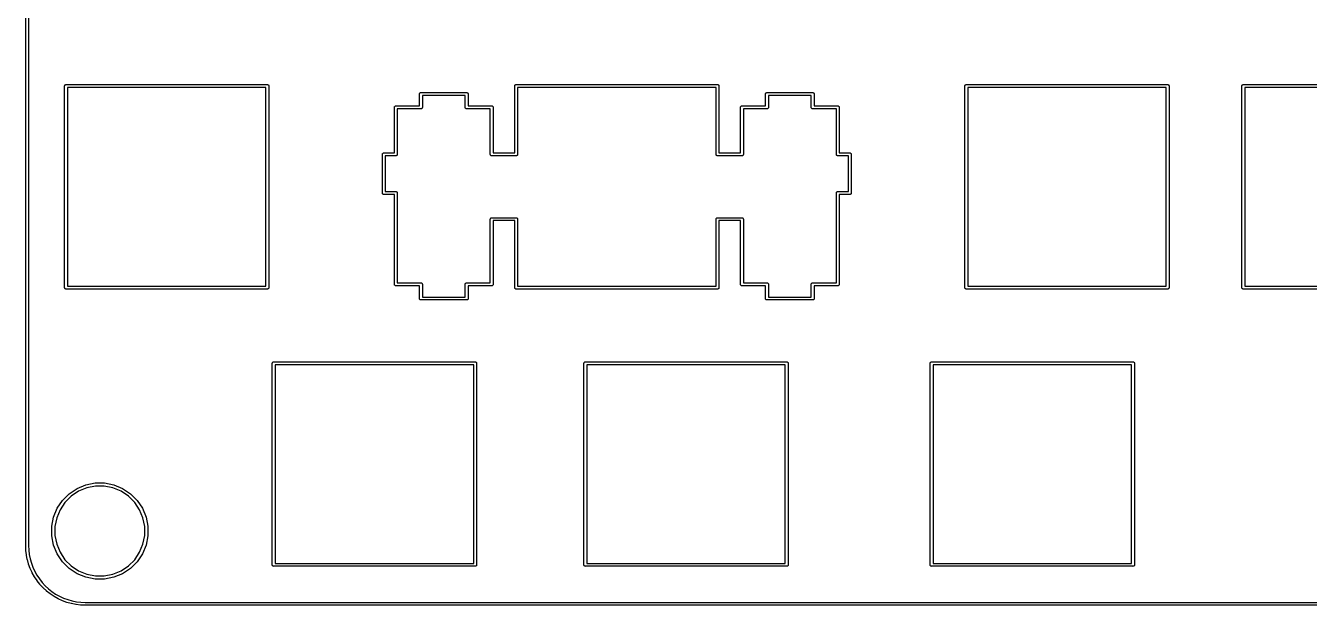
# Model space of a CAD drawing. Extents: x -1 to 304, y -94 to 1.
# Drawn here: x -1.3 to 87, y -94.3 to -54.5 of the extents above; entities that cross this region are included whole.
import ezdxf

# ---------------------------------------------------------------- set-up
doc = ezdxf.new("R2010")
doc.units = 0
doc.layers.add('BLACK', color=7, linetype='CONTINUOUS')

msp = doc.modelspace()

# ---------------------------------------------------------------- linework, layer by layer
at = {"layer": 'BLACK', "linetype": 'CONTINUOUS'}
for p, q in [((-1.27134, -90.2255), (-1.27133, -2.83182)), ((-1.07134, -2.83086), (-1.07134, -90.2264)), ((1.40341, -58.6535), (1.40534, -58.6339)), ((1.4039, -58.6584), (1.40341, -58.6535)), ((1.40389, -72.4978), (1.4039, -58.6584)), ((1.40534, -58.6339), (1.41106, -58.615)), ((1.41106, -58.615), (1.42035, -58.5977)), ((1.42035, -58.5977), (1.43284, -58.5824)), ((1.43284, -58.5824), (1.44807, -58.57)), ((1.44807, -58.57), (1.46544, -58.5607)), ((1.46544, -58.5607), (1.48429, -58.5549)), ((1.48429, -58.5549), (1.49899, -58.5535)), ((1.49899, -58.5535), (1.50389, -58.553)), ((1.50389, -58.553), (1.5088, -58.5535)), ((1.5088, -58.5535), (15.3483, -58.5535)), ((1.60389, -58.7535), (1.60389, -72.4027)), ((15.2532, -58.7535), (1.60389, -58.7535)), ((15.2532, -72.4027), (15.2532, -58.7535)), ((15.3483, -58.5535), (15.3532, -58.553)), ((15.3532, -58.553), (15.3581, -58.5535)), ((15.3581, -58.5535), (15.3728, -58.5549)), ((15.3728, -58.5549), (15.3917, -58.5607)), ((15.3917, -58.5607), (15.4091, -58.57)), ((15.4091, -58.57), (15.4243, -58.5824)), ((15.4243, -58.5824), (15.4368, -58.5977)), ((15.4368, -58.5977), (15.4461, -58.615)), ((15.4461, -58.615), (15.4518, -58.6339)), ((15.4518, -58.6339), (15.4537, -58.6535)), ((15.4537, -58.6535), (15.4532, -58.6584)), ((15.4532, -58.6584), (15.4532, -72.4978)), ((25.8161, -59.1647), (25.8254, -59.1474)), ((25.8254, -59.1474), (25.8379, -59.1321)), ((25.8379, -59.1321), (25.8531, -59.1197)), ((25.8531, -59.1197), (25.8705, -59.1104)), ((25.8705, -59.1104), (25.8893, -59.1046)), ((25.8893, -59.1046), (25.904, -59.1032)), ((25.904, -59.1032), (25.9089, -59.1027)), ((25.9089, -59.1027), (25.9138, -59.1032)), ((25.9138, -59.1032), (29.0542, -59.1032)), ((29.0542, -59.1032), (29.0591, -59.1027)), ((29.0591, -59.1027), (29.064, -59.1032)), ((29.064, -59.1032), (29.0787, -59.1046)), ((29.0787, -59.1046), (29.0976, -59.1104)), ((29.0976, -59.1104), (29.115, -59.1197)), ((29.115, -59.1197), (29.1302, -59.1321)), ((29.1302, -59.1321), (29.1427, -59.1474)), ((29.1427, -59.1474), (29.152, -59.1647)), ((32.3597, -58.6535), (32.3616, -58.6339)), ((32.3601, -58.6584), (32.3597, -58.6535)), ((32.3601, -63.2525), (32.3601, -58.6584)), ((32.3616, -58.6339), (32.3673, -58.615)), ((32.3673, -58.615), (32.3766, -58.5977)), ((32.3766, -58.5977), (32.3891, -58.5824)), ((32.3891, -58.5824), (32.4043, -58.57)), ((32.4043, -58.57), (32.4217, -58.5607)), ((32.4217, -58.5607), (32.4405, -58.5549)), ((32.4405, -58.5549), (32.4552, -58.5535)), ((32.4552, -58.5535), (32.4601, -58.553)), ((32.4601, -58.553), (32.465, -58.5535)), ((32.465, -58.5535), (46.3044, -58.5535)), ((32.5601, -58.7535), (32.5601, -63.3476)), ((46.2093, -58.7535), (32.5601, -58.7535)), ((46.2093, -63.3476), (46.2093, -58.7535)), ((46.3044, -58.5535), (46.3093, -58.553)), ((46.3093, -58.553), (46.3142, -58.5535)), ((46.3142, -58.5535), (46.3289, -58.5549)), ((46.3289, -58.5549), (46.3478, -58.5607)), ((46.3478, -58.5607), (46.3652, -58.57)), ((46.3652, -58.57), (46.3804, -58.5824)), ((46.3804, -58.5824), (46.3929, -58.5977)), ((46.3929, -58.5977), (46.4022, -58.615)), ((46.4022, -58.615), (46.4079, -58.6339)), ((46.4079, -58.6339), (46.4098, -58.6535)), ((46.4098, -58.6535), (46.4093, -58.6584)), ((46.4093, -58.6584), (46.4093, -63.2525)), ((49.6162, -59.1647), (49.6255, -59.1474)), ((49.6255, -59.1474), (49.638, -59.1321)), ((49.638, -59.1321), (49.6532, -59.1197)), ((49.6532, -59.1197), (49.6706, -59.1104)), ((49.6706, -59.1104), (49.6894, -59.1046)), ((49.6894, -59.1046), (49.7041, -59.1032)), ((49.7041, -59.1032), (49.709, -59.1027)), ((49.709, -59.1027), (49.7139, -59.1032)), ((49.7139, -59.1032), (52.8544, -59.1032)), ((52.8544, -59.1032), (52.8593, -59.1027)), ((52.8593, -59.1027), (52.8642, -59.1032)), ((52.8642, -59.1032), (52.8789, -59.1046)), ((52.8789, -59.1046), (52.8978, -59.1104)), ((52.8978, -59.1104), (52.9152, -59.1197)), ((52.9152, -59.1197), (52.9304, -59.1321)), ((52.9304, -59.1321), (52.9429, -59.1474)), ((52.9429, -59.1474), (52.9522, -59.1647)), ((63.3147, -58.6535), (63.3166, -58.6339)), ((63.3151, -58.6584), (63.3147, -58.6535)), ((63.3151, -72.4978), (63.3151, -58.6584)), ((63.3166, -58.6339), (63.3223, -58.615)), ((63.3223, -58.615), (63.3316, -58.5977)), ((63.3316, -58.5977), (63.3441, -58.5824)), ((63.3441, -58.5824), (63.3593, -58.57)), ((63.3593, -58.57), (63.3767, -58.5607)), ((63.3767, -58.5607), (63.3955, -58.5549)), ((63.3955, -58.5549), (63.4102, -58.5535)), ((63.4102, -58.5535), (63.4151, -58.553)), ((63.4151, -58.553), (63.42, -58.5535)), ((63.42, -58.5535), (77.2606, -58.5535)), ((63.5151, -58.7535), (63.5151, -72.4027)), ((77.1655, -58.7535), (63.5151, -58.7535)), ((77.1655, -72.4027), (77.1655, -58.7535)), ((77.2606, -58.5535), (77.2655, -58.553)), ((77.2655, -58.553), (77.2704, -58.5535)), ((77.2704, -58.5535), (77.2851, -58.5549)), ((77.2851, -58.5549), (77.304, -58.5607)), ((77.304, -58.5607), (77.3214, -58.57)), ((77.3214, -58.57), (77.3366, -58.5824)), ((77.3366, -58.5824), (77.3491, -58.5977)), ((77.3491, -58.5977), (77.3584, -58.615)), ((77.3584, -58.615), (77.3641, -58.6339)), ((77.3641, -58.6339), (77.366, -58.6535)), ((77.366, -58.6535), (77.3655, -58.6584)), ((77.3655, -58.6584), (77.3655, -72.4978)), ((82.3647, -58.6535), (82.3666, -58.6339)), ((82.3651, -58.6584), (82.3647, -58.6535)), ((82.3651, -72.4978), (82.3651, -58.6584)), ((82.3666, -58.6339), (82.3723, -58.615)), ((82.3723, -58.615), (82.3816, -58.5977)), ((82.3816, -58.5977), (82.3941, -58.5824)), ((82.3941, -58.5824), (82.4093, -58.57)), ((82.4093, -58.57), (82.4267, -58.5607)), ((82.4267, -58.5607), (82.4455, -58.5549)), ((82.4455, -58.5549), (82.4602, -58.5535)), ((82.4602, -58.5535), (82.4651, -58.553)), ((82.4651, -58.553), (82.47, -58.5535)), ((82.47, -58.5535), (96.3106, -58.5535)), ((82.5651, -58.7535), (82.5651, -72.4027)), ((96.2155, -58.7535), (82.5651, -58.7535)), ((24.1292, -60.0389), (24.1466, -60.0296)), ((24.1466, -60.0296), (24.1654, -60.0238)), ((24.1654, -60.0238), (24.1801, -60.0224)), ((24.1801, -60.0224), (24.185, -60.0219)), ((24.185, -60.0219), (24.1899, -60.0224)), ((24.1899, -60.0224), (25.8089, -60.0224)), ((25.8085, -59.2032), (25.8104, -59.1836)), ((25.8089, -59.2081), (25.8085, -59.2032)), ((25.8089, -60.0224), (25.8089, -59.2081)), ((25.8104, -59.1836), (25.8161, -59.1647)), ((28.9591, -59.3032), (26.0089, -59.3032)), ((26.0089, -59.3032), (26.0089, -60.1175)), ((28.9591, -60.1175), (28.9591, -59.3032)), ((29.152, -59.1647), (29.1577, -59.1836)), ((29.1577, -59.1836), (29.1596, -59.2032)), ((29.1596, -59.2032), (29.1591, -59.2081)), ((29.1591, -59.2081), (29.1591, -60.0224)), ((29.1591, -60.0224), (30.7795, -60.0224)), ((30.7795, -60.0224), (30.7844, -60.0219)), ((30.7844, -60.0219), (30.7893, -60.0224)), ((30.7893, -60.0224), (30.804, -60.0238)), ((30.804, -60.0238), (30.8229, -60.0296)), ((30.8229, -60.0296), (30.8403, -60.0389)), ((47.9292, -60.0389), (47.9466, -60.0296)), ((47.9466, -60.0296), (47.9654, -60.0238)), ((47.9654, -60.0238), (47.9801, -60.0224)), ((47.9801, -60.0224), (47.985, -60.0219)), ((47.985, -60.0219), (47.9899, -60.0224)), ((47.9899, -60.0224), (49.609, -60.0224)), ((49.6086, -59.2032), (49.6105, -59.1836)), ((49.609, -59.2081), (49.6086, -59.2032)), ((49.609, -60.0224), (49.609, -59.2081)), ((49.6105, -59.1836), (49.6162, -59.1647)), ((52.7593, -59.3032), (49.809, -59.3032)), ((49.809, -59.3032), (49.809, -60.1175)), ((52.7593, -60.1175), (52.7593, -59.3032)), ((52.9522, -59.1647), (52.9579, -59.1836)), ((52.9579, -59.1836), (52.9598, -59.2032)), ((52.9598, -59.2032), (52.9593, -59.2081)), ((52.9593, -59.2081), (52.9593, -60.0224)), ((52.9593, -60.0224), (54.5795, -60.0224)), ((54.5795, -60.0224), (54.5844, -60.0219)), ((54.5844, -60.0219), (54.5893, -60.0224)), ((54.5893, -60.0224), (54.604, -60.0238)), ((54.604, -60.0238), (54.6229, -60.0296)), ((54.6229, -60.0296), (54.6403, -60.0389)), ((24.0846, -60.1224), (24.0865, -60.1028)), ((24.085, -60.1273), (24.0846, -60.1224)), ((24.085, -63.2525), (24.085, -60.1273)), ((24.0865, -60.1028), (24.0922, -60.0839)), ((24.0922, -60.0839), (24.1015, -60.0666)), ((24.1015, -60.0666), (24.114, -60.0513)), ((24.114, -60.0513), (24.1292, -60.0389)), ((25.904, -60.2224), (24.285, -60.2224)), ((24.285, -60.2224), (24.285, -63.3476)), ((25.9089, -60.2229), (25.904, -60.2224)), ((25.9138, -60.2224), (25.9089, -60.2229)), ((25.9285, -60.221), (25.9138, -60.2224)), ((25.9474, -60.2152), (25.9285, -60.221)), ((25.9648, -60.2059), (25.9474, -60.2152)), ((25.98, -60.1935), (25.9648, -60.2059)), ((25.9925, -60.1782), (25.98, -60.1935)), ((26.0018, -60.1609), (25.9925, -60.1782)), ((26.0075, -60.142), (26.0018, -60.1609)), ((26.0094, -60.1224), (26.0075, -60.142)), ((26.0089, -60.1175), (26.0094, -60.1224)), ((28.9587, -60.1224), (28.9591, -60.1175)), ((28.9606, -60.142), (28.9587, -60.1224)), ((28.9663, -60.1609), (28.9606, -60.142)), ((28.9756, -60.1782), (28.9663, -60.1609)), ((28.9881, -60.1935), (28.9756, -60.1782)), ((29.0033, -60.2059), (28.9881, -60.1935)), ((29.0207, -60.2152), (29.0033, -60.2059)), ((29.0395, -60.221), (29.0207, -60.2152)), ((29.0591, -60.2229), (29.0395, -60.221)), ((29.064, -60.2224), (29.0591, -60.2229)), ((30.6844, -60.2224), (29.064, -60.2224)), ((30.6844, -63.3476), (30.6844, -60.2224)), ((30.8403, -60.0389), (30.8555, -60.0513)), ((30.8555, -60.0513), (30.868, -60.0666)), ((30.868, -60.0666), (30.8773, -60.0839)), ((30.8773, -60.0839), (30.883, -60.1028)), ((30.883, -60.1028), (30.8849, -60.1224)), ((30.8849, -60.1224), (30.8844, -60.1273)), ((30.8844, -60.1273), (30.8844, -63.2525)), ((47.8846, -60.1224), (47.8865, -60.1028)), ((47.885, -60.1273), (47.8846, -60.1224)), ((47.885, -63.2525), (47.885, -60.1273)), ((47.8865, -60.1028), (47.8922, -60.0839)), ((47.8922, -60.0839), (47.9015, -60.0666)), ((47.9015, -60.0666), (47.914, -60.0513)), ((47.914, -60.0513), (47.9292, -60.0389)), ((49.7041, -60.2224), (48.085, -60.2224)), ((48.085, -60.2224), (48.085, -63.3476)), ((49.709, -60.2229), (49.7041, -60.2224)), ((49.7139, -60.2224), (49.709, -60.2229)), ((49.7286, -60.221), (49.7139, -60.2224)), ((49.7475, -60.2152), (49.7286, -60.221)), ((49.7649, -60.2059), (49.7475, -60.2152)), ((49.7801, -60.1935), (49.7649, -60.2059)), ((49.7926, -60.1782), (49.7801, -60.1935)), ((49.8019, -60.1609), (49.7926, -60.1782)), ((49.8076, -60.142), (49.8019, -60.1609)), ((49.8095, -60.1224), (49.8076, -60.142)), ((49.809, -60.1175), (49.8095, -60.1224)), ((52.7589, -60.1224), (52.7593, -60.1175)), ((52.7608, -60.142), (52.7589, -60.1224)), ((52.7665, -60.1609), (52.7608, -60.142)), ((52.7758, -60.1782), (52.7665, -60.1609)), ((52.7883, -60.1935), (52.7758, -60.1782)), ((52.8035, -60.2059), (52.7883, -60.1935)), ((52.8209, -60.2152), (52.8035, -60.2059)), ((52.8397, -60.221), (52.8209, -60.2152)), ((52.8593, -60.2229), (52.8397, -60.221)), ((52.8642, -60.2224), (52.8593, -60.2229)), ((54.4844, -60.2224), (52.8642, -60.2224)), ((54.4844, -63.3476), (54.4844, -60.2224)), ((54.6403, -60.0389), (54.6555, -60.0513)), ((54.6555, -60.0513), (54.668, -60.0666)), ((54.668, -60.0666), (54.6773, -60.0839)), ((54.6773, -60.0839), (54.683, -60.1028)), ((54.683, -60.1028), (54.6849, -60.1224)), ((54.6849, -60.1224), (54.6844, -60.1273)), ((54.6844, -60.1273), (54.6844, -63.2525)), ((23.2591, -63.3525), (23.261, -63.3329)), ((23.2595, -63.3574), (23.2591, -63.3525)), ((23.2595, -65.9976), (23.2595, -63.3574)), ((23.261, -63.3329), (23.2667, -63.314)), ((23.2667, -63.314), (23.276, -63.2967)), ((23.276, -63.2967), (23.2885, -63.2814)), ((23.2885, -63.2814), (23.3037, -63.269)), ((23.3037, -63.269), (23.3211, -63.2597)), ((23.3211, -63.2597), (23.3399, -63.2539)), ((23.3399, -63.2539), (23.3546, -63.2525)), ((23.3546, -63.2525), (23.3595, -63.252)), ((23.3595, -63.252), (23.3644, -63.2525)), ((23.3644, -63.2525), (24.085, -63.2525)), ((24.1801, -63.4525), (23.4595, -63.4525)), ((23.4595, -63.4525), (23.4595, -65.9025)), ((24.185, -63.453), (24.1801, -63.4525)), ((24.1899, -63.4525), (24.185, -63.453)), ((24.2046, -63.4511), (24.1899, -63.4525)), ((24.2235, -63.4453), (24.2046, -63.4511)), ((24.2409, -63.436), (24.2235, -63.4453)), ((24.2561, -63.4236), (24.2409, -63.436)), ((24.2686, -63.4083), (24.2561, -63.4236)), ((24.2779, -63.391), (24.2686, -63.4083)), ((24.2836, -63.3721), (24.2779, -63.391)), ((24.2855, -63.3525), (24.2836, -63.3721)), ((24.285, -63.3476), (24.2855, -63.3525)), ((30.684, -63.3525), (30.6844, -63.3476)), ((30.6859, -63.3721), (30.684, -63.3525)), ((30.6916, -63.391), (30.6859, -63.3721)), ((30.7009, -63.4083), (30.6916, -63.391)), ((30.7134, -63.4236), (30.7009, -63.4083)), ((30.7286, -63.436), (30.7134, -63.4236)), ((30.746, -63.4453), (30.7286, -63.436)), ((30.7648, -63.4511), (30.746, -63.4453)), ((30.7844, -63.453), (30.7648, -63.4511)), ((30.7893, -63.4525), (30.7844, -63.453)), ((32.4552, -63.4525), (30.7893, -63.4525)), ((30.8844, -63.2525), (32.3601, -63.2525)), ((32.4601, -63.453), (32.4552, -63.4525)), ((32.465, -63.4525), (32.4601, -63.453)), ((32.4797, -63.4511), (32.465, -63.4525)), ((32.4986, -63.4453), (32.4797, -63.4511)), ((32.516, -63.436), (32.4986, -63.4453)), ((32.5312, -63.4236), (32.516, -63.436)), ((32.5437, -63.4083), (32.5312, -63.4236)), ((32.553, -63.391), (32.5437, -63.4083)), ((32.5587, -63.3721), (32.553, -63.391)), ((32.5606, -63.3525), (32.5587, -63.3721)), ((32.5601, -63.3476), (32.5606, -63.3525)), ((46.2089, -63.3525), (46.2093, -63.3476)), ((46.2108, -63.3721), (46.2089, -63.3525)), ((46.2165, -63.391), (46.2108, -63.3721)), ((46.2258, -63.4083), (46.2165, -63.391)), ((46.2383, -63.4236), (46.2258, -63.4083)), ((46.2535, -63.436), (46.2383, -63.4236)), ((46.2709, -63.4453), (46.2535, -63.436)), ((46.2897, -63.4511), (46.2709, -63.4453)), ((46.3093, -63.453), (46.2897, -63.4511)), ((46.3142, -63.4525), (46.3093, -63.453)), ((47.9801, -63.4525), (46.3142, -63.4525)), ((46.4093, -63.2525), (47.885, -63.2525)), ((47.985, -63.453), (47.9801, -63.4525)), ((47.9899, -63.4525), (47.985, -63.453)), ((48.0046, -63.4511), (47.9899, -63.4525)), ((48.0235, -63.4453), (48.0046, -63.4511)), ((48.0409, -63.436), (48.0235, -63.4453)), ((48.0561, -63.4236), (48.0409, -63.436)), ((48.0686, -63.4083), (48.0561, -63.4236)), ((48.0779, -63.391), (48.0686, -63.4083)), ((48.0836, -63.3721), (48.0779, -63.391)), ((48.0855, -63.3525), (48.0836, -63.3721)), ((48.085, -63.3476), (48.0855, -63.3525)), ((54.484, -63.3525), (54.4844, -63.3476)), ((54.4859, -63.3721), (54.484, -63.3525)), ((54.4916, -63.391), (54.4859, -63.3721)), ((54.5009, -63.4083), (54.4916, -63.391)), ((54.5134, -63.4236), (54.5009, -63.4083)), ((54.5286, -63.436), (54.5134, -63.4236)), ((54.546, -63.4453), (54.5286, -63.436)), ((54.5648, -63.4511), (54.546, -63.4453)), ((54.5844, -63.453), (54.5648, -63.4511)), ((54.5893, -63.4525), (54.5844, -63.453)), ((55.3099, -63.4525), (54.5893, -63.4525)), ((54.6844, -63.2525), (55.405, -63.2525)), ((55.3099, -65.9025), (55.3099, -63.4525)), ((55.405, -63.2525), (55.4099, -63.252)), ((55.4099, -63.252), (55.4148, -63.2525)), ((55.4148, -63.2525), (55.4295, -63.2539)), ((55.4295, -63.2539), (55.4484, -63.2597)), ((55.4484, -63.2597), (55.4658, -63.269)), ((55.4658, -63.269), (55.481, -63.2814)), ((55.481, -63.2814), (55.4935, -63.2967)), ((55.4935, -63.2967), (55.5028, -63.314)), ((55.5028, -63.314), (55.5085, -63.3329)), ((55.5085, -63.3329), (55.5104, -63.3525)), ((55.5104, -63.3525), (55.5099, -63.3574)), ((55.5099, -63.3574), (55.5099, -65.9976)), ((23.2591, -66.0025), (23.2595, -65.9976)), ((23.261, -66.0221), (23.2591, -66.0025)), ((23.2667, -66.041), (23.261, -66.0221)), ((23.276, -66.0583), (23.2667, -66.041)), ((23.2885, -66.0736), (23.276, -66.0583)), ((23.3037, -66.086), (23.2885, -66.0736)), ((23.3211, -66.0953), (23.3037, -66.086)), ((23.3399, -66.1011), (23.3211, -66.0953)), ((23.3546, -66.1025), (23.3399, -66.1011)), ((23.3595, -66.103), (23.3546, -66.1025)), ((23.3644, -66.1025), (23.3595, -66.103)), ((24.085, -66.1025), (23.3644, -66.1025)), ((23.4595, -65.9025), (24.1801, -65.9025)), ((24.085, -72.2676), (24.085, -66.1025)), ((24.1801, -65.9025), (24.185, -65.902)), ((24.185, -65.902), (24.1899, -65.9025)), ((24.1899, -65.9025), (24.2046, -65.9039)), ((24.2046, -65.9039), (24.2235, -65.9097)), ((24.2235, -65.9097), (24.2409, -65.919)), ((24.2409, -65.919), (24.2561, -65.9314)), ((24.2561, -65.9314), (24.2686, -65.9467)), ((24.2686, -65.9467), (24.2779, -65.964)), ((24.2779, -65.964), (24.2836, -65.9829)), ((24.2836, -65.9829), (24.2855, -66.0025)), ((24.2855, -66.0025), (24.285, -66.0074)), ((24.285, -66.0074), (24.285, -72.1725)), ((54.484, -66.0025), (54.4859, -65.9829)), ((54.4844, -66.0074), (54.484, -66.0025)), ((54.4844, -72.1725), (54.4844, -66.0074)), ((54.4859, -65.9829), (54.4916, -65.964)), ((54.4916, -65.964), (54.5009, -65.9467)), ((54.5009, -65.9467), (54.5134, -65.9314)), ((54.5134, -65.9314), (54.5286, -65.919)), ((54.5286, -65.919), (54.546, -65.9097)), ((54.546, -65.9097), (54.5648, -65.9039)), ((54.5648, -65.9039), (54.5795, -65.9025)), ((54.5795, -65.9025), (54.5844, -65.902)), ((54.5844, -65.902), (54.5893, -65.9025)), ((54.5893, -65.9025), (55.3099, -65.9025)), ((55.405, -66.1025), (54.6844, -66.1025)), ((54.6844, -66.1025), (54.6844, -72.2676)), ((55.4099, -66.103), (55.405, -66.1025)), ((55.4148, -66.1025), (55.4099, -66.103)), ((55.4295, -66.1011), (55.4148, -66.1025)), ((55.4484, -66.0953), (55.4295, -66.1011)), ((55.4658, -66.086), (55.4484, -66.0953)), ((55.481, -66.0736), (55.4658, -66.086)), ((55.4935, -66.0583), (55.481, -66.0736)), ((55.5028, -66.041), (55.4935, -66.0583)), ((55.5085, -66.0221), (55.5028, -66.041)), ((55.5104, -66.0025), (55.5085, -66.0221)), ((55.5099, -65.9976), (55.5104, -66.0025)), ((30.684, -67.8036), (30.6859, -67.784)), ((30.6844, -67.8085), (30.684, -67.8036)), ((30.6844, -72.1725), (30.6844, -67.8085)), ((30.6859, -67.784), (30.6916, -67.7651)), ((30.6916, -67.7651), (30.7009, -67.7478)), ((30.7009, -67.7478), (30.7134, -67.7325)), ((30.7134, -67.7325), (30.7286, -67.7201)), ((30.7286, -67.7201), (30.746, -67.7108)), ((30.746, -67.7108), (30.7648, -67.705)), ((30.7648, -67.705), (30.7795, -67.7036)), ((30.7795, -67.7036), (30.7844, -67.7031)), ((30.7844, -67.7031), (30.7893, -67.7036)), ((30.7893, -67.7036), (32.4552, -67.7036)), ((32.3601, -67.9036), (30.8844, -67.9036)), ((30.8844, -67.9036), (30.8844, -72.2676)), ((32.3601, -72.4978), (32.3601, -67.9036)), ((32.4552, -67.7036), (32.4601, -67.7031)), ((32.4601, -67.7031), (32.465, -67.7036)), ((32.465, -67.7036), (32.4797, -67.705)), ((32.4797, -67.705), (32.4986, -67.7108)), ((32.4986, -67.7108), (32.516, -67.7201)), ((32.516, -67.7201), (32.5312, -67.7325)), ((32.5312, -67.7325), (32.5437, -67.7478)), ((32.5437, -67.7478), (32.553, -67.7651)), ((32.553, -67.7651), (32.5587, -67.784)), ((32.5587, -67.784), (32.5606, -67.8036)), ((32.5606, -67.8036), (32.5601, -67.8085)), ((32.5601, -67.8085), (32.5601, -72.4027)), ((46.2089, -67.8036), (46.2108, -67.784)), ((46.2093, -67.8085), (46.2089, -67.8036)), ((46.2093, -72.4027), (46.2093, -67.8085)), ((46.2108, -67.784), (46.2165, -67.7651)), ((46.2165, -67.7651), (46.2258, -67.7478)), ((46.2258, -67.7478), (46.2383, -67.7325)), ((46.2383, -67.7325), (46.2535, -67.7201)), ((46.2535, -67.7201), (46.2709, -67.7108)), ((46.2709, -67.7108), (46.2897, -67.705)), ((46.2897, -67.705), (46.3044, -67.7036)), ((46.3044, -67.7036), (46.3093, -67.7031)), ((46.3093, -67.7031), (46.3142, -67.7036)), ((46.3142, -67.7036), (47.9801, -67.7036)), ((47.885, -67.9036), (46.4093, -67.9036)), ((46.4093, -67.9036), (46.4093, -72.4978)), ((47.885, -72.2676), (47.885, -67.9036)), ((47.9801, -67.7036), (47.985, -67.7031)), ((47.985, -67.7031), (47.9899, -67.7036)), ((47.9899, -67.7036), (48.0046, -67.705)), ((48.0046, -67.705), (48.0235, -67.7108)), ((48.0235, -67.7108), (48.0409, -67.7201)), ((48.0409, -67.7201), (48.0561, -67.7325)), ((48.0561, -67.7325), (48.0686, -67.7478)), ((48.0686, -67.7478), (48.0779, -67.7651)), ((48.0779, -67.7651), (48.0836, -67.784)), ((48.0836, -67.784), (48.0855, -67.8036)), ((48.0855, -67.8036), (48.085, -67.8085)), ((48.085, -67.8085), (48.085, -72.1725)), ((24.0846, -72.2725), (24.085, -72.2676)), ((24.0865, -72.2921), (24.0846, -72.2725)), ((24.0922, -72.311), (24.0865, -72.2921)), ((24.1015, -72.3283), (24.0922, -72.311)), ((24.114, -72.3436), (24.1015, -72.3283)), ((24.1292, -72.356), (24.114, -72.3436)), ((24.1466, -72.3653), (24.1292, -72.356)), ((24.1654, -72.3711), (24.1466, -72.3653)), ((24.1801, -72.3725), (24.1654, -72.3711)), ((24.185, -72.373), (24.1801, -72.3725)), ((24.1899, -72.3725), (24.185, -72.373)), ((25.8089, -72.3725), (24.1899, -72.3725)), ((24.285, -72.1725), (25.904, -72.1725)), ((25.8089, -73.2488), (25.8089, -72.3725)), ((25.904, -72.1725), (25.9089, -72.172)), ((25.9089, -72.172), (25.9138, -72.1725)), ((25.9138, -72.1725), (25.9285, -72.1739)), ((25.9285, -72.1739), (25.9474, -72.1797)), ((25.9474, -72.1797), (25.9648, -72.189)), ((25.9648, -72.189), (25.98, -72.2014)), ((25.98, -72.2014), (25.9925, -72.2167)), ((25.9925, -72.2167), (26.0018, -72.234)), ((26.0018, -72.234), (26.0075, -72.2529)), ((26.0075, -72.2529), (26.0094, -72.2725)), ((26.0094, -72.2725), (26.0089, -72.2774)), ((26.0089, -72.2774), (26.0089, -73.1537)), ((28.9587, -72.2725), (28.9606, -72.2529)), ((28.9591, -72.2774), (28.9587, -72.2725)), ((28.9591, -73.1537), (28.9591, -72.2774)), ((28.9606, -72.2529), (28.9663, -72.234)), ((28.9663, -72.234), (28.9756, -72.2167)), ((28.9756, -72.2167), (28.9881, -72.2014)), ((28.9881, -72.2014), (29.0033, -72.189)), ((29.0033, -72.189), (29.0207, -72.1797)), ((29.0207, -72.1797), (29.0395, -72.1739)), ((29.0395, -72.1739), (29.0542, -72.1725)), ((29.0542, -72.1725), (29.0591, -72.172)), ((29.0591, -72.172), (29.064, -72.1725)), ((29.064, -72.1725), (30.6844, -72.1725)), ((30.7795, -72.3725), (29.1591, -72.3725)), ((29.1591, -72.3725), (29.1591, -73.2488)), ((30.7844, -72.373), (30.7795, -72.3725)), ((30.7893, -72.3725), (30.7844, -72.373)), ((30.804, -72.3711), (30.7893, -72.3725)), ((30.8229, -72.3653), (30.804, -72.3711)), ((30.8403, -72.356), (30.8229, -72.3653)), ((30.8555, -72.3436), (30.8403, -72.356)), ((30.868, -72.3283), (30.8555, -72.3436)), ((30.8773, -72.311), (30.868, -72.3283)), ((30.883, -72.2921), (30.8773, -72.311)), ((30.8849, -72.2725), (30.883, -72.2921)), ((30.8844, -72.2676), (30.8849, -72.2725)), ((47.8846, -72.2725), (47.885, -72.2676)), ((47.8865, -72.2921), (47.8846, -72.2725)), ((47.8922, -72.311), (47.8865, -72.2921)), ((47.9015, -72.3283), (47.8922, -72.311)), ((47.914, -72.3436), (47.9015, -72.3283)), ((47.9292, -72.356), (47.914, -72.3436)), ((47.9466, -72.3653), (47.9292, -72.356)), ((47.9654, -72.3711), (47.9466, -72.3653)), ((47.9801, -72.3725), (47.9654, -72.3711)), ((47.985, -72.373), (47.9801, -72.3725)), ((47.9899, -72.3725), (47.985, -72.373)), ((49.609, -72.3725), (47.9899, -72.3725)), ((48.085, -72.1725), (49.7041, -72.1725)), ((49.609, -73.2488), (49.609, -72.3725)), ((49.7041, -72.1725), (49.709, -72.172)), ((49.709, -72.172), (49.7139, -72.1725)), ((49.7139, -72.1725), (49.7286, -72.1739)), ((49.7286, -72.1739), (49.7475, -72.1797)), ((49.7475, -72.1797), (49.7649, -72.189)), ((49.7649, -72.189), (49.7801, -72.2014)), ((49.7801, -72.2014), (49.7926, -72.2167)), ((49.7926, -72.2167), (49.8019, -72.234)), ((49.8019, -72.234), (49.8076, -72.2529)), ((49.8076, -72.2529), (49.8095, -72.2725)), ((49.8095, -72.2725), (49.809, -72.2774)), ((49.809, -72.2774), (49.809, -73.1537)), ((52.7589, -72.2725), (52.7608, -72.2529)), ((52.7593, -72.2774), (52.7589, -72.2725)), ((52.7593, -73.1537), (52.7593, -72.2774)), ((52.7608, -72.2529), (52.7665, -72.234)), ((52.7665, -72.234), (52.7758, -72.2167)), ((52.7758, -72.2167), (52.7883, -72.2014)), ((52.7883, -72.2014), (52.8035, -72.189)), ((52.8035, -72.189), (52.8209, -72.1797)), ((52.8209, -72.1797), (52.8397, -72.1739)), ((52.8397, -72.1739), (52.8544, -72.1725)), ((52.8544, -72.1725), (52.8593, -72.172)), ((52.8593, -72.172), (52.8642, -72.1725)), ((52.8642, -72.1725), (54.4844, -72.1725)), ((54.5795, -72.3725), (52.9593, -72.3725)), ((52.9593, -72.3725), (52.9593, -73.2488)), ((54.5844, -72.373), (54.5795, -72.3725)), ((54.5893, -72.3725), (54.5844, -72.373)), ((54.604, -72.3711), (54.5893, -72.3725)), ((54.6229, -72.3653), (54.604, -72.3711)), ((54.6403, -72.356), (54.6229, -72.3653)), ((54.6555, -72.3436), (54.6403, -72.356)), ((54.668, -72.3283), (54.6555, -72.3436)), ((54.6773, -72.311), (54.668, -72.3283)), ((54.683, -72.2921), (54.6773, -72.311)), ((54.6849, -72.2725), (54.683, -72.2921)), ((54.6844, -72.2676), (54.6849, -72.2725)), ((1.40341, -72.5027), (1.40389, -72.4978)), ((1.40534, -72.5223), (1.40341, -72.5027)), ((1.41106, -72.5412), (1.40534, -72.5223)), ((1.42035, -72.5585), (1.41106, -72.5412)), ((1.43284, -72.5738), (1.42035, -72.5585)), ((1.44807, -72.5862), (1.43284, -72.5738)), ((1.46544, -72.5955), (1.44807, -72.5862)), ((1.48429, -72.6013), (1.46544, -72.5955)), ((1.50389, -72.6032), (1.48429, -72.6013)), ((1.5088, -72.6027), (1.50389, -72.6032)), ((15.3483, -72.6027), (1.5088, -72.6027)), ((1.60389, -72.4027), (15.2532, -72.4027)), ((15.3532, -72.6032), (15.3483, -72.6027)), ((15.3581, -72.6027), (15.3532, -72.6032)), ((15.3728, -72.6013), (15.3581, -72.6027)), ((15.3917, -72.5955), (15.3728, -72.6013)), ((15.4091, -72.5862), (15.3917, -72.5955)), ((15.4243, -72.5738), (15.4091, -72.5862)), ((15.4368, -72.5585), (15.4243, -72.5738)), ((15.4461, -72.5412), (15.4368, -72.5585)), ((15.4518, -72.5223), (15.4461, -72.5412)), ((15.4537, -72.5027), (15.4518, -72.5223)), ((15.4532, -72.4978), (15.4537, -72.5027)), ((25.8085, -73.2537), (25.8089, -73.2488)), ((25.8104, -73.2733), (25.8085, -73.2537)), ((25.8161, -73.2922), (25.8104, -73.2733)), ((26.0089, -73.1537), (28.9591, -73.1537)), ((29.1577, -73.2733), (29.152, -73.2922)), ((29.1596, -73.2537), (29.1577, -73.2733)), ((29.1591, -73.2488), (29.1596, -73.2537)), ((32.3597, -72.5027), (32.3601, -72.4978)), ((32.3616, -72.5223), (32.3597, -72.5027)), ((32.3673, -72.5412), (32.3616, -72.5223)), ((32.3766, -72.5585), (32.3673, -72.5412)), ((32.3891, -72.5738), (32.3766, -72.5585)), ((32.4043, -72.5862), (32.3891, -72.5738)), ((32.4217, -72.5955), (32.4043, -72.5862)), ((32.4405, -72.6013), (32.4217, -72.5955)), ((32.4552, -72.6027), (32.4405, -72.6013)), ((32.4601, -72.6032), (32.4552, -72.6027)), ((32.465, -72.6027), (32.4601, -72.6032)), ((46.3044, -72.6027), (32.465, -72.6027)), ((32.5601, -72.4027), (46.2093, -72.4027)), ((46.3093, -72.6032), (46.3044, -72.6027)), ((46.3142, -72.6027), (46.3093, -72.6032)), ((46.3289, -72.6013), (46.3142, -72.6027)), ((46.3478, -72.5955), (46.3289, -72.6013)), ((46.3652, -72.5862), (46.3478, -72.5955)), ((46.3804, -72.5738), (46.3652, -72.5862)), ((46.3929, -72.5585), (46.3804, -72.5738)), ((46.4022, -72.5412), (46.3929, -72.5585)), ((46.4079, -72.5223), (46.4022, -72.5412)), ((46.4098, -72.5027), (46.4079, -72.5223)), ((46.4093, -72.4978), (46.4098, -72.5027)), ((49.6086, -73.2537), (49.609, -73.2488)), ((49.6105, -73.2733), (49.6086, -73.2537)), ((49.6162, -73.2922), (49.6105, -73.2733)), ((49.809, -73.1537), (52.7593, -73.1537)), ((52.9579, -73.2733), (52.9522, -73.2922)), ((52.9598, -73.2537), (52.9579, -73.2733)), ((52.9593, -73.2488), (52.9598, -73.2537)), ((63.3147, -72.5027), (63.3151, -72.4978)), ((63.3166, -72.5223), (63.3147, -72.5027)), ((63.3223, -72.5412), (63.3166, -72.5223)), ((63.3316, -72.5585), (63.3223, -72.5412)), ((63.3441, -72.5738), (63.3316, -72.5585)), ((63.3593, -72.5862), (63.3441, -72.5738)), ((63.3767, -72.5955), (63.3593, -72.5862)), ((63.3955, -72.6013), (63.3767, -72.5955)), ((63.4151, -72.6032), (63.3955, -72.6013)), ((63.42, -72.6027), (63.4151, -72.6032)), ((77.2606, -72.6027), (63.42, -72.6027)), ((63.5151, -72.4027), (77.1655, -72.4027)), ((77.2655, -72.6032), (77.2606, -72.6027)), ((77.2704, -72.6027), (77.2655, -72.6032)), ((77.2851, -72.6013), (77.2704, -72.6027)), ((77.304, -72.5955), (77.2851, -72.6013)), ((77.3214, -72.5862), (77.304, -72.5955)), ((77.3366, -72.5738), (77.3214, -72.5862)), ((77.3491, -72.5585), (77.3366, -72.5738)), ((77.3584, -72.5412), (77.3491, -72.5585)), ((77.3641, -72.5223), (77.3584, -72.5412)), ((77.366, -72.5027), (77.3641, -72.5223)), ((77.3655, -72.4978), (77.366, -72.5027)), ((82.3647, -72.5027), (82.3651, -72.4978)), ((82.3666, -72.5223), (82.3647, -72.5027)), ((82.3723, -72.5412), (82.3666, -72.5223)), ((82.3816, -72.5585), (82.3723, -72.5412)), ((82.3941, -72.5738), (82.3816, -72.5585)), ((82.4093, -72.5862), (82.3941, -72.5738)), ((82.4267, -72.5955), (82.4093, -72.5862)), ((82.4455, -72.6013), (82.4267, -72.5955)), ((82.4651, -72.6032), (82.4455, -72.6013)), ((82.47, -72.6027), (82.4651, -72.6032)), ((96.3106, -72.6027), (82.47, -72.6027)), ((82.5651, -72.4027), (96.2155, -72.4027)), ((25.8254, -73.3095), (25.8161, -73.2922)), ((25.8379, -73.3248), (25.8254, -73.3095)), ((25.8531, -73.3372), (25.8379, -73.3248)), ((25.8705, -73.3465), (25.8531, -73.3372)), ((25.8893, -73.3523), (25.8705, -73.3465)), ((25.904, -73.3537), (25.8893, -73.3523)), ((25.9089, -73.3542), (25.904, -73.3537)), ((25.9138, -73.3537), (25.9089, -73.3542)), ((29.0542, -73.3537), (25.9138, -73.3537)), ((29.0591, -73.3542), (29.0542, -73.3537)), ((29.064, -73.3537), (29.0591, -73.3542)), ((29.0787, -73.3523), (29.064, -73.3537)), ((29.0976, -73.3465), (29.0787, -73.3523)), ((29.115, -73.3372), (29.0976, -73.3465)), ((29.1302, -73.3248), (29.115, -73.3372)), ((29.1427, -73.3095), (29.1302, -73.3248)), ((29.152, -73.2922), (29.1427, -73.3095)), ((49.6255, -73.3095), (49.6162, -73.2922)), ((49.638, -73.3248), (49.6255, -73.3095)), ((49.6532, -73.3372), (49.638, -73.3248)), ((49.6706, -73.3465), (49.6532, -73.3372)), ((49.6894, -73.3523), (49.6706, -73.3465)), ((49.7041, -73.3537), (49.6894, -73.3523)), ((49.709, -73.3542), (49.7041, -73.3537)), ((49.7139, -73.3537), (49.709, -73.3542)), ((52.8544, -73.3537), (49.7139, -73.3537)), ((52.8593, -73.3542), (52.8544, -73.3537)), ((52.8642, -73.3537), (52.8593, -73.3542)), ((52.8789, -73.3523), (52.8642, -73.3537)), ((52.8978, -73.3465), (52.8789, -73.3523)), ((52.9152, -73.3372), (52.8978, -73.3465)), ((52.9304, -73.3248), (52.9152, -73.3372)), ((52.9429, -73.3095), (52.9304, -73.3248)), ((52.9522, -73.2922), (52.9429, -73.3095)), ((15.6896, -77.7034), (15.6915, -77.6838)), ((15.6915, -77.6838), (15.6972, -77.6649)), ((15.6972, -77.6649), (15.7065, -77.6476)), ((15.7065, -77.6476), (15.719, -77.6323)), ((15.719, -77.6323), (15.7342, -77.6199)), ((15.7342, -77.6199), (15.7516, -77.6106)), ((15.7516, -77.6106), (15.7704, -77.6048)), ((15.7704, -77.6048), (15.7851, -77.6034)), ((15.7851, -77.6034), (15.79, -77.6029)), ((15.79, -77.6029), (15.7949, -77.6034)), ((15.7949, -77.6034), (29.6357, -77.6034)), ((29.6357, -77.6034), (29.6406, -77.6029)), ((29.6406, -77.6029), (29.6455, -77.6034)), ((29.6455, -77.6034), (29.6602, -77.6048)), ((29.6602, -77.6048), (29.6791, -77.6106)), ((29.6791, -77.6106), (29.6965, -77.6199)), ((29.6965, -77.6199), (29.7117, -77.6323)), ((29.7117, -77.6323), (29.7242, -77.6476)), ((29.7242, -77.6476), (29.7335, -77.6649)), ((29.7335, -77.6649), (29.7392, -77.6838)), ((29.7392, -77.6838), (29.7411, -77.7034)), ((37.1209, -77.7034), (37.1228, -77.6838)), ((37.1228, -77.6838), (37.1285, -77.6649)), ((37.1285, -77.6649), (37.1378, -77.6476)), ((37.1378, -77.6476), (37.1503, -77.6323)), ((37.1503, -77.6323), (37.1655, -77.6199)), ((37.1655, -77.6199), (37.1829, -77.6106)), ((37.1829, -77.6106), (37.2017, -77.6048)), ((37.2017, -77.6048), (37.2164, -77.6034)), ((37.2164, -77.6034), (37.2213, -77.6029)), ((37.2213, -77.6029), (37.2262, -77.6034)), ((37.2262, -77.6034), (51.0669, -77.6034)), ((51.0669, -77.6034), (51.0718, -77.6029)), ((51.0718, -77.6029), (51.0767, -77.6034)), ((51.0767, -77.6034), (51.0914, -77.6048)), ((51.0914, -77.6048), (51.1103, -77.6106)), ((51.1103, -77.6106), (51.1277, -77.6199)), ((51.1277, -77.6199), (51.1429, -77.6323)), ((51.1429, -77.6323), (51.1554, -77.6476)), ((51.1554, -77.6476), (51.1647, -77.6649)), ((51.1647, -77.6649), (51.1704, -77.6838)), ((51.1704, -77.6838), (51.1723, -77.7034)), ((60.9349, -77.7034), (60.9368, -77.6838)), ((60.9368, -77.6838), (60.9425, -77.6649)), ((60.9425, -77.6649), (60.9518, -77.6476)), ((60.9518, -77.6476), (60.9643, -77.6323)), ((60.9643, -77.6323), (60.9795, -77.6199)), ((60.9795, -77.6199), (60.9969, -77.6106)), ((60.9969, -77.6106), (61.0157, -77.6048)), ((61.0157, -77.6048), (61.0304, -77.6034)), ((61.0304, -77.6034), (61.0353, -77.6029)), ((61.0353, -77.6029), (61.0402, -77.6034)), ((61.0402, -77.6034), (74.8794, -77.6034)), ((74.8794, -77.6034), (74.8843, -77.6029)), ((74.8843, -77.6029), (74.8892, -77.6034)), ((74.8892, -77.6034), (74.9039, -77.6048)), ((74.9039, -77.6048), (74.9228, -77.6106)), ((74.9228, -77.6106), (74.9402, -77.6199)), ((74.9402, -77.6199), (74.9554, -77.6323)), ((74.9554, -77.6323), (74.9679, -77.6476)), ((74.9679, -77.6476), (74.9772, -77.6649)), ((74.9772, -77.6649), (74.9829, -77.6838)), ((74.9829, -77.6838), (74.9848, -77.7034)), ((15.69, -77.7083), (15.6896, -77.7034)), ((15.69, -91.5478), (15.69, -77.7083)), ((15.89, -77.8034), (15.89, -91.4527)), ((29.5406, -77.8034), (15.89, -77.8034)), ((29.5406, -91.4527), (29.5406, -77.8034)), ((29.7411, -77.7034), (29.7406, -77.7083)), ((29.7406, -77.7083), (29.7406, -91.5478)), ((37.1213, -77.7083), (37.1209, -77.7034)), ((37.1213, -91.5478), (37.1213, -77.7083)), ((37.3213, -77.8034), (37.3213, -91.4527)), ((50.9718, -77.8034), (37.3213, -77.8034)), ((50.9718, -91.4527), (50.9718, -77.8034)), ((51.1723, -77.7034), (51.1718, -77.7083)), ((51.1718, -77.7083), (51.1718, -91.5478)), ((60.9353, -77.7083), (60.9349, -77.7034)), ((60.9353, -91.5478), (60.9353, -77.7083)), ((61.1353, -77.8034), (61.1353, -91.4527)), ((74.7843, -77.8034), (61.1353, -77.8034)), ((74.7843, -91.4527), (74.7843, -77.8034)), ((74.9848, -77.7034), (74.9843, -77.7083)), ((74.9843, -77.7083), (74.9843, -91.5478)), ((1.72293, -86.6634), (2.26408, -86.3018)), ((2.36779, -86.4958), (1.8625, -86.8335)), ((2.26408, -86.3018), (2.86537, -86.0528)), ((2.92924, -86.2633), (2.36779, -86.4958)), ((2.86537, -86.0528), (3.5037, -85.9258)), ((3.52527, -86.1447), (2.92924, -86.2633)), ((3.5037, -85.9258), (4.15454, -85.9258)), ((4.13297, -86.1447), (3.52527, -86.1447)), ((4.729, -86.2633), (4.13297, -86.1447)), ((4.15454, -85.9258), (4.79286, -86.0528)), ((5.29045, -86.4958), (4.729, -86.2633)), ((4.79286, -86.0528), (5.39416, -86.3018)), ((5.79574, -86.8335), (5.29045, -86.4958)), ((5.39416, -86.3018), (5.9353, -86.6634)), ((0.90114, -87.6648), (1.26272, -87.1236)), ((1.43279, -87.2632), (1.09516, -87.7685)), ((1.26272, -87.1236), (1.72293, -86.6634)), ((1.8625, -86.8335), (1.43279, -87.2632)), ((6.22545, -87.2632), (5.79574, -86.8335)), ((5.9353, -86.6634), (6.39551, -87.1236)), ((6.56307, -87.7685), (6.22545, -87.2632)), ((6.39551, -87.1236), (6.7571, -87.6648)), ((0.52511, -88.9044), (0.65208, -88.2661)), ((0.65208, -88.2661), (0.90114, -87.6648)), ((1.09516, -87.7685), (0.8626, -88.3299)), ((6.79563, -88.3299), (6.56307, -87.7685)), ((6.7571, -87.6648), (7.00616, -88.2661)), ((7.00616, -88.2661), (7.13313, -88.9044)), ((0.52511, -89.5552), (0.52511, -88.9044)), ((0.8626, -88.3299), (0.74405, -88.9259)), ((0.74405, -88.9259), (0.74405, -89.5337)), ((6.91419, -88.9259), (6.79563, -88.3299)), ((6.91419, -89.5337), (6.91419, -88.9259)), ((7.13313, -88.9044), (7.13313, -89.5552)), ((0.65208, -90.1935), (0.52511, -89.5552)), ((0.74405, -89.5337), (0.8626, -90.1297)), ((6.79563, -90.1297), (6.91419, -89.5337)), ((7.13313, -89.5552), (7.00616, -90.1935)), ((-1.27145, -90.2274), (-1.27134, -90.2255)), ((-1.27134, -90.2303), (-1.27145, -90.2274)), ((-1.27134, -90.2333), (-1.27134, -90.2303)), ((-1.27114, -90.2352), (-1.27134, -90.2333)), ((-1.25889, -90.5456), (-1.27114, -90.2352)), ((-1.25881, -90.5495), (-1.25889, -90.5456)), ((-1.2587, -90.5505), (-1.25881, -90.5495)), ((-1.25866, -90.5514), (-1.2587, -90.5505)), ((-1.25813, -90.5553), (-1.25866, -90.5514)), ((-1.22115, -90.8661), (-1.25813, -90.5553)), ((-1.22078, -90.8699), (-1.22115, -90.8661)), ((-1.22057, -90.871), (-1.22078, -90.8699)), ((-1.22045, -90.872), (-1.22057, -90.871)), ((-1.21964, -90.8757), (-1.22045, -90.872)), ((-1.15936, -91.1812), (-1.21964, -90.8757)), ((-1.07134, -90.2264), (-1.05917, -90.5347)), ((-1.05917, -90.5347), (-1.02288, -90.8398)), ((-1.02288, -90.8398), (-0.96376, -91.1394)), ((0.90114, -90.7948), (0.65208, -90.1935)), ((0.8626, -90.1297), (1.09516, -90.6911)), ((1.26272, -91.336), (0.90114, -90.7948)), ((1.09516, -90.6911), (1.43279, -91.1964)), ((6.22545, -91.1964), (6.56307, -90.6911)), ((6.7571, -90.7948), (6.39551, -91.336)), ((6.56307, -90.6911), (6.79563, -90.1297)), ((7.00616, -90.1935), (6.7571, -90.7948)), ((-1.15867, -91.1851), (-1.15936, -91.1812)), ((-1.15843, -91.186), (-1.15867, -91.1851)), ((-1.15825, -91.1868), (-1.15843, -91.186)), ((-1.1571, -91.1907), (-1.15825, -91.1868)), ((-1.07213, -91.4922), (-1.1571, -91.1907)), ((-1.07112, -91.496), (-1.07213, -91.4922)), ((-1.07081, -91.4968), (-1.07112, -91.496)), ((-1.07057, -91.4977), (-1.07081, -91.4968)), ((-1.06912, -91.5014), (-1.07057, -91.4977)), ((-0.96091, -91.7932), (-1.06912, -91.5014)), ((-0.96376, -91.1394), (-0.8805, -91.4349)), ((-0.95972, -91.7966), (-0.96091, -91.7932)), ((-0.95925, -91.7976), (-0.95972, -91.7966)), ((-0.95884, -91.7987), (-0.95925, -91.7976)), ((-0.95719, -91.8021), (-0.95884, -91.7987)), ((-0.82705, -92.0857), (-0.95719, -91.8021)), ((-0.8805, -91.4349), (-0.77434, -91.7211)), ((-0.77434, -91.7211), (-0.64671, -91.9992)), ((1.72293, -91.7962), (1.26272, -91.336)), ((1.43279, -91.1964), (1.8625, -91.6261)), ((2.26408, -92.1578), (1.72293, -91.7962)), ((1.8625, -91.6261), (2.36779, -91.9638)), ((5.29045, -91.9638), (5.79574, -91.6261)), ((5.9353, -91.7962), (5.39416, -92.1578)), ((5.79574, -91.6261), (6.22545, -91.1964)), ((6.39551, -91.336), (5.9353, -91.7962)), ((15.6896, -91.5527), (15.69, -91.5478)), ((15.6915, -91.5723), (15.6896, -91.5527)), ((15.6972, -91.5911), (15.6915, -91.5723)), ((15.7065, -91.6085), (15.6972, -91.5911)), ((15.719, -91.6237), (15.7065, -91.6085)), ((15.7342, -91.6362), (15.719, -91.6237)), ((15.7516, -91.6455), (15.7342, -91.6362)), ((15.7704, -91.6512), (15.7516, -91.6455)), ((15.79, -91.6531), (15.7704, -91.6512)), ((15.7949, -91.6527), (15.79, -91.6531)), ((29.6357, -91.6527), (15.7949, -91.6527)), ((15.89, -91.4527), (29.5406, -91.4527)), ((29.6406, -91.6531), (29.6357, -91.6527)), ((29.6455, -91.6527), (29.6406, -91.6531)), ((29.6602, -91.6512), (29.6455, -91.6527)), ((29.6791, -91.6455), (29.6602, -91.6512)), ((29.6965, -91.6362), (29.6791, -91.6455)), ((29.7117, -91.6237), (29.6965, -91.6362)), ((29.7242, -91.6085), (29.7117, -91.6237)), ((29.7335, -91.5911), (29.7242, -91.6085)), ((29.7392, -91.5723), (29.7335, -91.5911)), ((29.7411, -91.5527), (29.7392, -91.5723)), ((29.7406, -91.5478), (29.7411, -91.5527)), ((37.1209, -91.5527), (37.1213, -91.5478)), ((37.1228, -91.5723), (37.1209, -91.5527)), ((37.1285, -91.5911), (37.1228, -91.5723)), ((37.1378, -91.6085), (37.1285, -91.5911)), ((37.1503, -91.6237), (37.1378, -91.6085)), ((37.1655, -91.6362), (37.1503, -91.6237)), ((37.1829, -91.6455), (37.1655, -91.6362)), ((37.2017, -91.6512), (37.1829, -91.6455)), ((37.2213, -91.6531), (37.2017, -91.6512)), ((37.2262, -91.6527), (37.2213, -91.6531)), ((51.0669, -91.6527), (37.2262, -91.6527)), ((37.3213, -91.4527), (50.9718, -91.4527)), ((51.0718, -91.6531), (51.0669, -91.6527)), ((51.0767, -91.6527), (51.0718, -91.6531)), ((51.0914, -91.6512), (51.0767, -91.6527)), ((51.1103, -91.6455), (51.0914, -91.6512)), ((51.1277, -91.6362), (51.1103, -91.6455)), ((51.1429, -91.6237), (51.1277, -91.6362)), ((51.1554, -91.6085), (51.1429, -91.6237)), ((51.1647, -91.5911), (51.1554, -91.6085)), ((51.1704, -91.5723), (51.1647, -91.5911)), ((51.1723, -91.5527), (51.1704, -91.5723)), ((51.1718, -91.5478), (51.1723, -91.5527)), ((60.9349, -91.5527), (60.9353, -91.5478)), ((60.9368, -91.5723), (60.9349, -91.5527)), ((60.9425, -91.5911), (60.9368, -91.5723)), ((60.9518, -91.6085), (60.9425, -91.5911)), ((60.9643, -91.6237), (60.9518, -91.6085)), ((60.9795, -91.6362), (60.9643, -91.6237)), ((60.9969, -91.6455), (60.9795, -91.6362)), ((61.0157, -91.6512), (60.9969, -91.6455)), ((61.0353, -91.6531), (61.0157, -91.6512)), ((61.0402, -91.6527), (61.0353, -91.6531)), ((74.8794, -91.6527), (61.0402, -91.6527)), ((61.1353, -91.4527), (74.7843, -91.4527)), ((74.8843, -91.6531), (74.8794, -91.6527)), ((74.8892, -91.6527), (74.8843, -91.6531)), ((74.9039, -91.6512), (74.8892, -91.6527)), ((74.9228, -91.6455), (74.9039, -91.6512)), ((74.9402, -91.6362), (74.9228, -91.6455)), ((74.9554, -91.6237), (74.9402, -91.6362)), ((74.9679, -91.6085), (74.9554, -91.6237)), ((74.9772, -91.5911), (74.9679, -91.6085)), ((74.9829, -91.5723), (74.9772, -91.5911)), ((74.9848, -91.5527), (74.9829, -91.5723)), ((74.9843, -91.5478), (74.9848, -91.5527)), ((-0.82542, -92.0894), (-0.82705, -92.0857)), ((-0.82504, -92.0901), (-0.82542, -92.0894)), ((-0.82471, -92.0908), (-0.82504, -92.0901)), ((-0.82264, -92.0943), (-0.82471, -92.0908)), ((-0.66926, -92.3669), (-0.82264, -92.0943)), ((-0.66758, -92.37), (-0.66926, -92.3669)), ((-0.6669, -92.3711), (-0.66758, -92.37)), ((-0.66628, -92.3722), (-0.6669, -92.3711)), ((-0.66419, -92.3752), (-0.66628, -92.3722)), ((-0.49165, -92.6353), (-0.66419, -92.3752)), ((-0.64671, -91.9992), (-0.49617, -92.2666)), ((-0.49617, -92.2666), (-0.32682, -92.522)), ((-0.48949, -92.6387), (-0.49165, -92.6353)), ((-0.48899, -92.6393), (-0.48949, -92.6387)), ((-0.48853, -92.64), (-0.48899, -92.6393)), ((-0.48596, -92.6432), (-0.48853, -92.64)), ((-0.29263, -92.8886), (-0.48596, -92.6432)), ((-0.32682, -92.522), (-0.13754, -92.7623)), ((2.86537, -92.4068), (2.26408, -92.1578)), ((2.36779, -91.9638), (2.92924, -92.1963)), ((3.5037, -92.5338), (2.86537, -92.4068)), ((2.92924, -92.1963), (3.52527, -92.3149)), ((4.15454, -92.5338), (3.5037, -92.5338)), ((3.52527, -92.3149), (4.13297, -92.3149)), ((4.13297, -92.3149), (4.729, -92.1963)), ((4.79286, -92.4068), (4.15454, -92.5338)), ((4.729, -92.1963), (5.29045, -91.9638)), ((5.39416, -92.1578), (4.79286, -92.4068)), ((-0.29023, -92.8918), (-0.29263, -92.8886)), ((-0.28965, -92.8924), (-0.29023, -92.8918)), ((-0.28912, -92.8931), (-0.28965, -92.8924)), ((-0.28632, -92.896), (-0.28912, -92.8931)), ((-0.07396, -93.1248), (-0.28632, -92.896)), ((-0.13754, -92.7623), (0.07066, -92.9866)), ((-0.07141, -93.1277), (-0.07396, -93.1248)), ((-0.07066, -93.1283), (-0.07141, -93.1277)), ((-0.06996, -93.1291), (-0.07066, -93.1283)), ((-0.06707, -93.1317), (-0.06996, -93.1291)), ((0.16293, -93.3439), (-0.06707, -93.1317)), ((0.07066, -92.9866), (0.29657, -93.195)), ((0.16557, -93.3464), (0.16293, -93.3439)), ((0.16645, -93.3471), (0.16557, -93.3464)), ((0.1673, -93.3479), (0.16645, -93.3471)), ((0.17033, -93.3502), (0.1673, -93.3479)), ((0.41412, -93.5433), (0.17033, -93.3502)), ((0.29657, -93.195), (0.53573, -93.3845)), ((0.41715, -93.5458), (0.41412, -93.5433)), ((0.41786, -93.5463), (0.41715, -93.5458)), ((0.41855, -93.5468), (0.41786, -93.5463)), ((0.42195, -93.549), (0.41855, -93.5468)), ((0.68238, -93.7231), (0.42195, -93.549)), ((0.53573, -93.3845), (0.79085, -93.555)), ((0.79085, -93.555), (1.05832, -93.7042)), ((0.68563, -93.7253), (0.68238, -93.7231)), ((0.68639, -93.7258), (0.68563, -93.7253)), ((0.68712, -93.7262), (0.68639, -93.7258)), ((0.69065, -93.7281), (0.68712, -93.7262)), ((0.96318, -93.8801), (0.69065, -93.7281)), ((0.96634, -93.882), (0.96318, -93.8801)), ((0.9674, -93.8825), (0.96634, -93.882)), ((0.96843, -93.8831), (0.9674, -93.8825)), ((0.97184, -93.8846), (0.96843, -93.8831)), ((1.25524, -94.016), (0.97184, -93.8846)), ((1.05832, -93.7042), (1.33661, -93.8333)), ((1.25874, -94.0177), (1.25524, -94.016)), ((1.25962, -94.018), (1.25874, -94.0177)), ((1.26048, -94.0184), (1.25962, -94.018)), ((1.26421, -94.0197), (1.26048, -94.0184)), ((1.55631, -94.1281), (1.26421, -94.0197)), ((1.33661, -93.8333), (1.62245, -93.9393)), ((1.56019, -94.1296), (1.55631, -94.1281)), ((1.56083, -94.1297), (1.56019, -94.1296)), ((1.56145, -94.13), (1.56083, -94.1297)), ((1.56548, -94.131), (1.56145, -94.13)), ((1.86689, -94.2146), (1.56548, -94.131)), ((1.62245, -93.9393), (1.91804, -94.0212)), ((1.8703, -94.2156), (1.86689, -94.2146)), ((1.87156, -94.2159), (1.8703, -94.2156)), ((1.8728, -94.2162), (1.87156, -94.2159)), ((1.87635, -94.2169), (1.8728, -94.2162)), ((2.18315, -94.2785), (1.87635, -94.2169)), ((1.91804, -94.0212), (2.21906, -94.0817)), ((2.18718, -94.2794), (2.18315, -94.2785)), ((2.18789, -94.2794), (2.18718, -94.2794)), ((2.18859, -94.2796), (2.18789, -94.2794)), ((2.19269, -94.28), (2.18859, -94.2796)), ((2.50218, -94.3156), (2.19269, -94.28)), ((2.21906, -94.0817), (2.52285, -94.1167)), ((2.50565, -94.3161), (2.50218, -94.3156)), ((2.50701, -94.3162), (2.50565, -94.3161)), ((2.50837, -94.3163), (2.50701, -94.3162)), ((2.51188, -94.3164), (2.50837, -94.3163)), ((2.82203, -94.33), (2.51188, -94.3164)), ((2.52285, -94.1167), (2.83131, -94.1302)), ((2.82422, -94.3302), (2.82203, -94.33)), ((2.82694, -94.3302), (2.82422, -94.3302)), ((2.82963, -94.3303), (2.82694, -94.3302)), ((2.8318, -94.3302), (2.82963, -94.3303)), ((2.83131, -94.1302), (132.146, -94.1302)), ((299.777, -94.3302), (2.8318, -94.3302))]:
    msp.add_line(p, q, dxfattribs=at)

doc.saveas('drawing.dxf')
